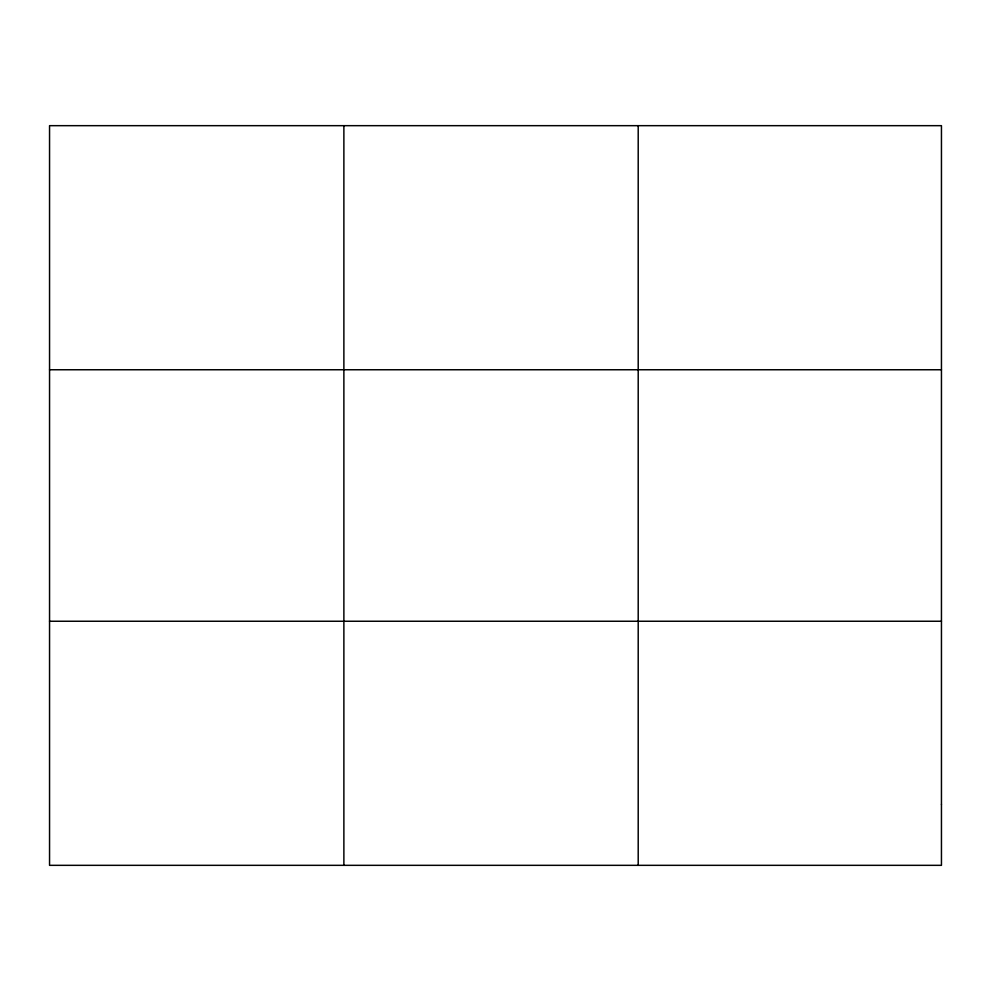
<?xml version="1.0" encoding="UTF-8"?>
<svg xmlns="http://www.w3.org/2000/svg" width="991" height="991" viewBox="0 0 991 991"><rect width="100%" height="100%" fill="white"/><g stroke="black" fill="none" stroke-linecap="round" stroke-linejoin="round"><path stroke-width="1.49" d="M638.204 125.671L638.204 865.329M49.55 369.754L941.45 369.754M49.55 621.246L941.45 621.246M343.877 125.671L343.877 865.329M941.45 804.308L941.45 865.329L49.55 865.329L49.55 125.671L941.45 125.671L941.45 804.308"/></g></svg>
